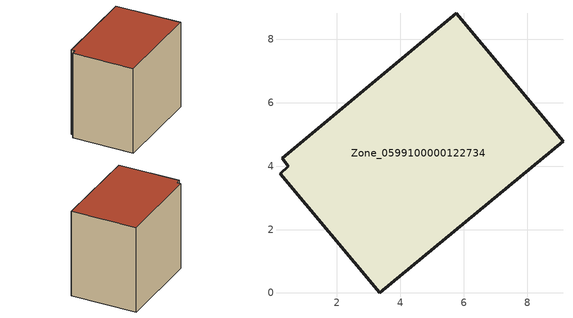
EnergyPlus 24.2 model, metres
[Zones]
Zone_0599100000122734
 floor ground (C_G): 0.2,3.76 0.46,4 0.28,4.24 5.75,8.82 9.12,4.78 3.34,0 z0
 wall outside (C_F): 9.12,4.78 5.75,8.82 0.28,4.24 0.46,4 0.2,3.76 3.34,0 9.12,4.78 z0:7.03
 roof outside (C_R): 0.46,4 0.2,3.76 3.34,0 9.12,4.78 5.75,8.82 0.28,4.24 z7.03
[BUILDING]
Pand.0599100000122734: North Axis=0; Terrain=City; Loads Convergence Tolerance Value=0.04; Temperature Convergence Tolerance Value=0.4; Solar Distribution=FullExterior; Maximum Number of Warmup Days=25; Minimum Number of Warmup Days=1
[Site:Location]
Rotterdam.The.Hague.AP_ZH_NLD Design_Conditions: Latitude=51.96; Longitude=4.45; Time Zone=1; Elevation=-4.5
[SITE:GROUNDTEMPERATURE:BUILDINGSURFACE]
18, 18, 18, 18, 18, 18, 18, 18, 18, 18, 18, 18
[MATERIAL] Thermal Absorptance=0.9; Solar Absorptance=0.7; Visible Absorptance=0.7
Name | Roughness | Thickness | Conductivity | Density | Specific Heat
G.TC.1946 | MediumSmooth | 0.15 | 1 | 540 | 1210
F.TC.1946 | Rough | 0.3 | 0.857143 | 1920 | 840
R.TC.1946 | MediumRough | 0.2 | 0.909091 | 1500 | 1000
[CONSTRUCTION]
C_G: G.TC.1946
C_F: F.TC.1946
C_R: R.TC.1946
[ZONE]
Zone_0599100000122734: Type=1; Multiplier=1; Ceiling Height=Autocalculate; Volume=Autocalculate; Floor Area=autocalculate; Part of Total Floor Area=Yes
[ZONEINFILTRATION:DESIGNFLOWRATE]
Infil_Zone_0599100000122734: Zone or ZoneList or Space or SpaceList=Zone_0599100000122734; Schedule=AlwaysOn; Design Flow Rate Calculation Method=Flow/Area; Flow Rate per Floor Area=0.003; Constant Term Coefficient=1; Temperature Term Coefficient=0; Velocity Term Coefficient=0; Velocity Squared Term Coefficient=0
[HVACTEMPLATE:ZONE:IDEALLOADSAIRSYSTEM]
Zone_0599100000122734: Maximum Heating Supply Air Temperature=50; Minimum Cooling Supply Air Temperature=13; Maximum Heating Supply Air Humidity Ratio=0.0156; Minimum Cooling Supply Air Humidity Ratio=0.0077; Heating Limit=NoLimit; Cooling Limit=NoLimit; Dehumidification Control Type=ConstantSensibleHeatRatio; Cooling Sensible Heat Ratio=0.7; Dehumidification Setpoint=60; Humidification Control Type=None; Humidification Setpoint=30; Outdoor Air Method=None; Outdoor Air Flow Rate per Person=0.00944; Outdoor Air Flow Rate per Zone Floor Area=0; Outdoor Air Flow Rate per Zone=0; Demand Controlled Ventilation Type=None; Outdoor Air Economizer Type=NoEconomizer; Heat Recovery Type=None; Sensible Heat Recovery Effectiveness=0.7; Latent Heat Recovery Effectiveness=0.65
[ZONECONTROL:THERMOSTAT]
ThermostatControl_Zone_0599100000122734: Zone or ZoneList=Zone_0599100000122734; Control Type Schedule=DualSetpointControlType; Control 1=Thermostat_Zone_0599100000122734; Temperature Difference Between Cutout And Setpoint=0
[THERMOSTATSETPOINT:DUALSETPOINT]
Thermostat_Zone_0599100000122734: Heating Setpoint Temperature Schedule=HeatingSetpoint_Zone_0599100000122734; Cooling Setpoint Temperature Schedule=CoolingSetpoint_Zone_0599100000122734
[SCHEDULE:COMPACT]
HeatingSetpoint_Zone_0599100000122734: Through: 12/31, For: AllDays, Until: 24:00, 21
CoolingSetpoint_Zone_0599100000122734: Through: 12/31, For: AllDays, Until: 24:00, 24
DualSetpointControlType: Through: 12/31, For: AllDays, Until: 24:00, 4
AlwaysOn: Through: 12/31, For: AllDays, Until: 24:00, 1
